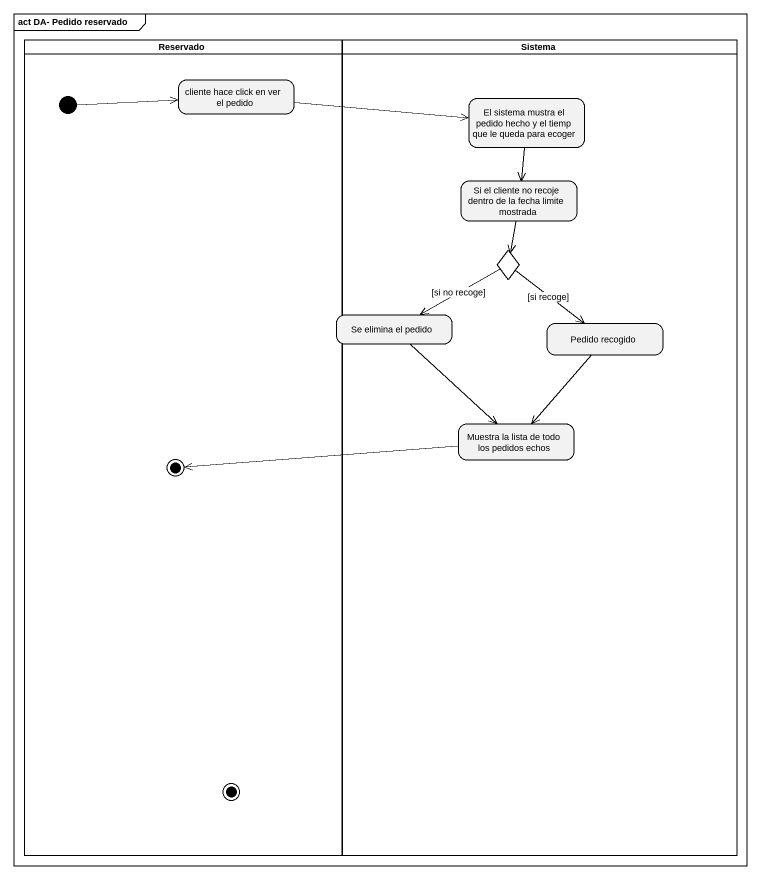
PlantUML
@startuml
mainframe act DA- Pedido reservado
hide empty description
state Reservado <<partition>> {
  state "cliente hace click en ver el pedido" as cliente_hace_click_en_ver
  state final1 <<end>>
  state final2 <<end>>
  [*] -right-> cliente_hace_click_en_ver
}
state Sistema <<partition>> {
  state "El sistema mustra el pedido hecho y el tiemp que le queda para ecoger" as El_sistema_mustra_el_pedido
  state "Si el cliente no recoje dentro de la fecha limite mostrada" as Si_el_cliente_no_recoje
  state choice1 <<choice>>
  state "Pedido recogido" as Pedido_recogido
  state "Muestra la lista de todo los pedidos echos" as Muestra_la_lista_de_todo
}
state "Se elimina el pedido" as Se_elimina_el_pedido
cliente_hace_click_en_ver -right-> El_sistema_mustra_el_pedido
El_sistema_mustra_el_pedido --> Si_el_cliente_no_recoje
Si_el_cliente_no_recoje --> choice1
choice1 -left-> Se_elimina_el_pedido : [si no recoge]
choice1 --> Pedido_recogido : [si recoge]
Se_elimina_el_pedido --> Muestra_la_lista_de_todo
Pedido_recogido --> Muestra_la_lista_de_todo
Muestra_la_lista_de_todo -left-> final1
@enduml
